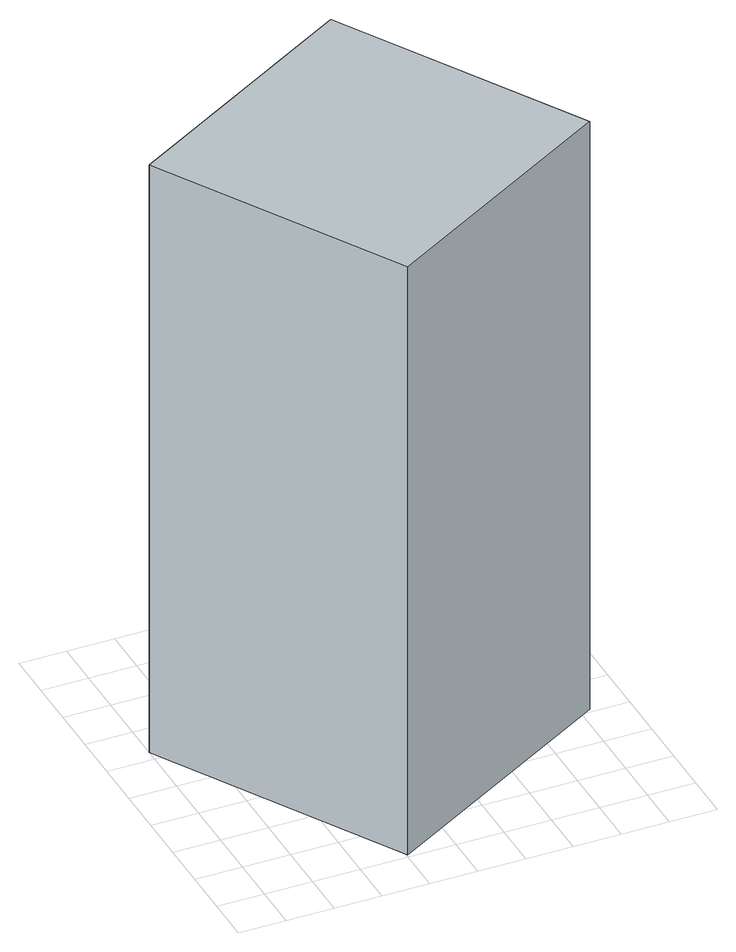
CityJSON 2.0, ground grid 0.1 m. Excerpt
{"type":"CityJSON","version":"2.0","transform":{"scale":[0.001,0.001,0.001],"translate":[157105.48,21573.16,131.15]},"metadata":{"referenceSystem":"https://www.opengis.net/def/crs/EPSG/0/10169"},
"CityObjects":{
"object1":{"type":"GenericCityObject","attributes":{"name":"雨水マンホール","year":2008},"geometry":[{"type":"MultiSurface","lod":"2","boundaries":[[[0,1,2,3]],[[1,0,4,5]],[[0,3,6,4]],[[1,5,7,2]],[[5,4,6,7]],[[7,6,3,2]]]}]}
},
"vertices":[
[303,6,1351],[303,6,1],[0,524,1],[0,524,1351],[821,309,1351],[821,309,1],[518,827,1351],[518,827,1]
]}
